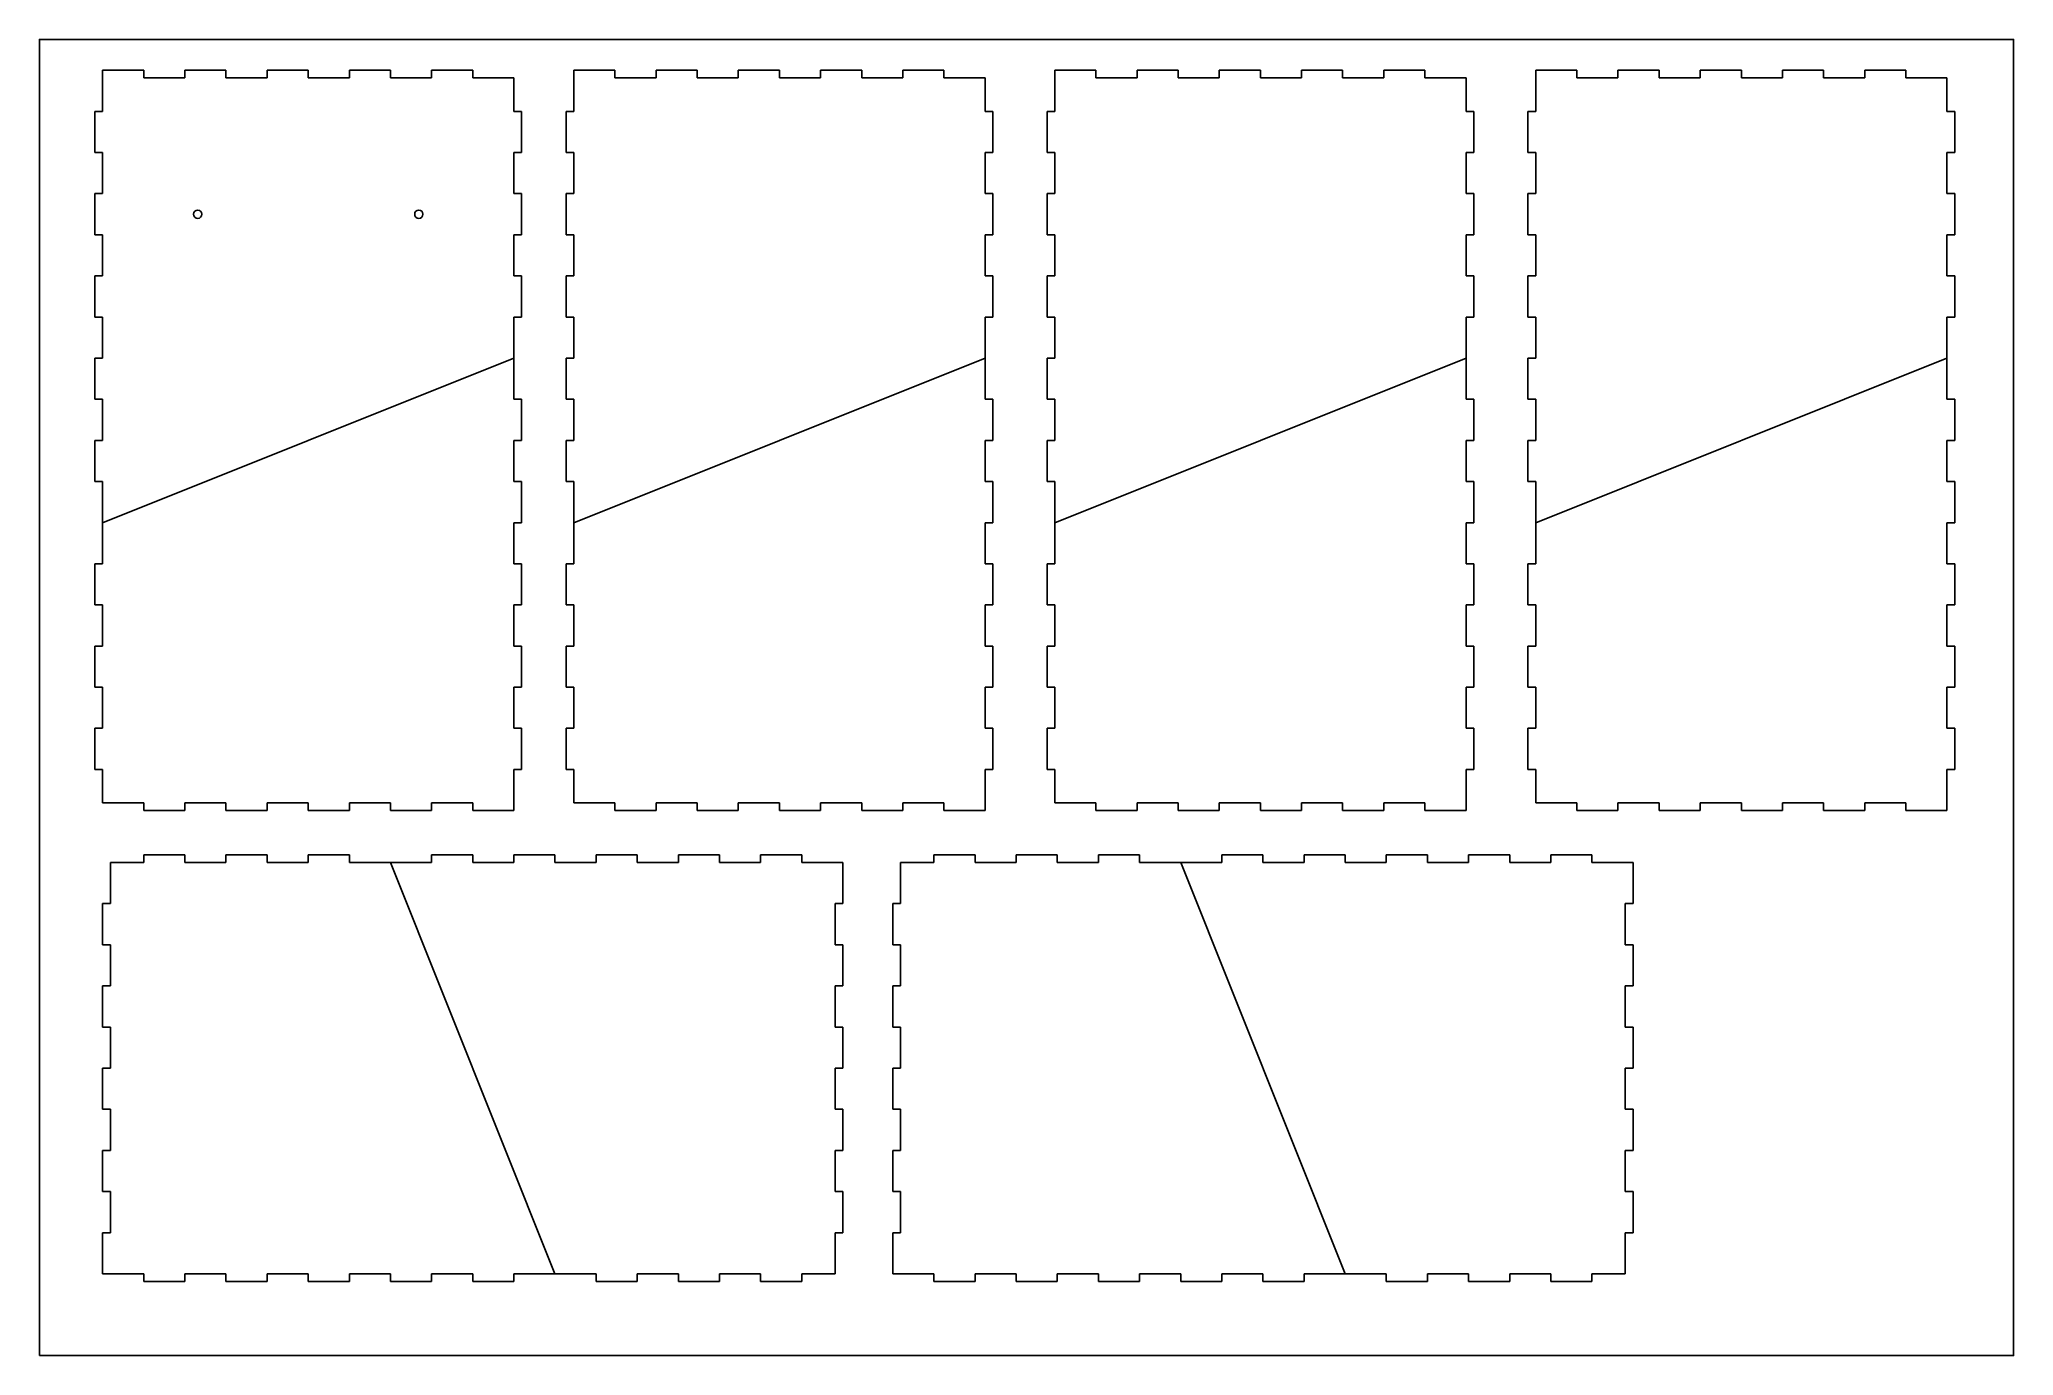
# Model space of a CAD drawing. Header units: inches. Extents: x 0 to 48, y 0 to 32.
import ezdxf

# ---------------------------------------------------------------- set-up
doc = ezdxf.new("R2010")
doc.units = ezdxf.units.IN
doc.header["$MEASUREMENT"] = 0

msp = doc.modelspace()

# ---------------------------------------------------------------- linework, layer by layer
for p, q in [((2.535, 31.251), (1.535, 31.251)), ((1.535, 31.251), (1.535, 30.251)), ((2.535, 31.251), (2.535, 31.064)), ((3.535, 31.064), (3.535, 31.251)), ((4.535, 31.251), (3.535, 31.251)), ((4.535, 31.251), (4.535, 31.064)), ((5.535, 31.064), (5.535, 31.251)), ((6.535, 31.251), (5.535, 31.251)), ((6.535, 31.251), (6.535, 31.064)), ((7.535, 31.064), (7.535, 31.251)), ((8.535, 31.251), (7.535, 31.251)), ((8.535, 31.251), (8.535, 31.064)), ((9.535, 31.064), (9.535, 31.251)), ((10.535, 31.251), (9.535, 31.251)), ((10.535, 31.251), (10.535, 31.064)), ((13.992, 31.251), (12.992, 31.251)), ((12.992, 31.251), (12.992, 30.251)), ((13.992, 31.251), (13.992, 31.064)), ((14.992, 31.064), (14.992, 31.251)), ((15.992, 31.251), (14.992, 31.251)), ((15.992, 31.251), (15.992, 31.064)), ((16.992, 31.064), (16.992, 31.251)), ((17.992, 31.251), (16.992, 31.251)), ((17.992, 31.251), (17.992, 31.064)), ((18.992, 31.064), (18.992, 31.251)), ((19.992, 31.251), (18.992, 31.251)), ((19.992, 31.251), (19.992, 31.064)), ((20.992, 31.064), (20.992, 31.251)), ((21.992, 31.251), (20.992, 31.251)), ((21.992, 31.251), (21.992, 31.064)), ((25.687, 31.251), (24.687, 31.251)), ((24.687, 31.251), (24.687, 30.251)), ((25.687, 31.251), (25.687, 31.064)), ((26.687, 31.064), (26.687, 31.251)), ((27.687, 31.251), (26.687, 31.251)), ((27.687, 31.251), (27.687, 31.064)), ((28.687, 31.064), (28.687, 31.251)), ((29.687, 31.251), (28.687, 31.251)), ((29.687, 31.251), (29.687, 31.064)), ((30.687, 31.064), (30.687, 31.251)), ((31.687, 31.251), (30.687, 31.251)), ((31.687, 31.251), (31.687, 31.064)), ((32.687, 31.064), (32.687, 31.251)), ((33.687, 31.251), (32.687, 31.251)), ((33.687, 31.251), (33.687, 31.064)), ((37.382, 31.251), (36.382, 31.251)), ((36.382, 31.251), (36.382, 30.251)), ((37.382, 31.251), (37.382, 31.064)), ((38.382, 31.064), (38.382, 31.251)), ((39.382, 31.251), (38.382, 31.251)), ((39.382, 31.251), (39.382, 31.064)), ((40.382, 31.064), (40.382, 31.251)), ((41.382, 31.251), (40.382, 31.251)), ((41.382, 31.251), (41.382, 31.064)), ((42.382, 31.064), (42.382, 31.251)), ((43.382, 31.251), (42.382, 31.251)), ((43.382, 31.251), (43.382, 31.064)), ((44.382, 31.064), (44.382, 31.251)), ((45.382, 31.251), (44.382, 31.251)), ((45.382, 31.251), (45.382, 31.064)), ((2.535, 31.064), (3.535, 31.064)), ((4.535, 31.064), (5.535, 31.064)), ((6.535, 31.064), (7.535, 31.064)), ((8.535, 31.064), (9.535, 31.064)), ((10.535, 31.064), (11.535, 31.064)), ((11.535, 31.064), (11.535, 30.251)), ((13.992, 31.064), (14.992, 31.064)), ((15.992, 31.064), (16.992, 31.064)), ((17.992, 31.064), (18.992, 31.064)), ((19.992, 31.064), (20.992, 31.064)), ((21.992, 31.064), (22.992, 31.064)), ((22.992, 31.064), (22.992, 30.251)), ((25.687, 31.064), (26.687, 31.064)), ((27.687, 31.064), (28.687, 31.064)), ((29.687, 31.064), (30.687, 31.064)), ((31.687, 31.064), (32.687, 31.064)), ((33.687, 31.064), (34.687, 31.064)), ((34.687, 31.064), (34.687, 30.251)), ((37.382, 31.064), (38.382, 31.064)), ((39.382, 31.064), (40.382, 31.064)), ((41.382, 31.064), (42.382, 31.064)), ((43.382, 31.064), (44.382, 31.064)), ((45.382, 31.064), (46.382, 31.064)), ((46.382, 31.064), (46.382, 30.251)), ((1.535, 30.251), (1.348, 30.251)), ((1.348, 29.251), (1.348, 30.251)), ((11.535, 30.251), (11.723, 30.251)), ((11.723, 30.251), (11.723, 29.251)), ((12.992, 30.251), (12.804, 30.251)), ((12.804, 29.251), (12.804, 30.251)), ((22.992, 30.251), (23.179, 30.251)), ((23.179, 30.251), (23.179, 29.251)), ((24.687, 30.251), (24.499, 30.251)), ((24.499, 29.251), (24.499, 30.251)), ((34.687, 30.251), (34.874, 30.251)), ((34.874, 30.251), (34.874, 29.251)), ((36.382, 30.251), (36.194, 30.251)), ((36.194, 29.251), (36.194, 30.251)), ((46.382, 30.251), (46.569, 30.251)), ((46.569, 30.251), (46.569, 29.251)), ((1.348, 29.251), (1.535, 29.251)), ((1.535, 29.251), (1.535, 28.251)), ((11.723, 29.251), (11.535, 29.251)), ((11.535, 29.251), (11.535, 28.251)), ((12.804, 29.251), (12.992, 29.251)), ((12.992, 29.251), (12.992, 28.251)), ((23.179, 29.251), (22.992, 29.251)), ((22.992, 29.251), (22.992, 28.251)), ((24.499, 29.251), (24.687, 29.251)), ((24.687, 29.251), (24.687, 28.251)), ((34.874, 29.251), (34.687, 29.251)), ((34.687, 29.251), (34.687, 28.251)), ((36.194, 29.251), (36.382, 29.251)), ((36.382, 29.251), (36.382, 28.251)), ((46.569, 29.251), (46.382, 29.251)), ((46.382, 29.251), (46.382, 28.251)), ((1.535, 28.251), (1.348, 28.251)), ((1.348, 27.251), (1.348, 28.251)), ((11.535, 28.251), (11.723, 28.251)), ((11.723, 28.251), (11.723, 27.251)), ((11.723, 28.251), (11.723, 28.251)), ((12.992, 28.251), (12.804, 28.251)), ((12.804, 27.251), (12.804, 28.251)), ((22.992, 28.251), (23.179, 28.251)), ((23.179, 28.251), (23.179, 27.251)), ((24.687, 28.251), (24.499, 28.251)), ((24.499, 27.251), (24.499, 28.251)), ((34.687, 28.251), (34.874, 28.251)), ((34.874, 28.251), (34.874, 27.251)), ((36.382, 28.251), (36.194, 28.251)), ((36.194, 27.251), (36.194, 28.251)), ((46.382, 28.251), (46.569, 28.251)), ((46.569, 28.251), (46.569, 27.251)), ((1.348, 27.251), (1.535, 27.251)), ((1.535, 27.251), (1.535, 26.251)), ((11.723, 27.251), (11.535, 27.251)), ((11.535, 27.251), (11.535, 26.251)), ((12.804, 27.251), (12.992, 27.251)), ((12.992, 27.251), (12.992, 26.251)), ((23.179, 27.251), (22.992, 27.251)), ((22.992, 27.251), (22.992, 26.251)), ((24.499, 27.251), (24.687, 27.251)), ((24.687, 27.251), (24.687, 26.251)), ((34.874, 27.251), (34.687, 27.251)), ((34.687, 27.251), (34.687, 26.251)), ((36.194, 27.251), (36.382, 27.251)), ((36.382, 27.251), (36.382, 26.251)), ((46.569, 27.251), (46.382, 27.251)), ((46.382, 27.251), (46.382, 26.251)), ((1.535, 26.251), (1.348, 26.251)), ((1.348, 25.251), (1.348, 26.251)), ((11.535, 26.251), (11.723, 26.251)), ((11.723, 26.251), (11.723, 25.251)), ((12.992, 26.251), (12.804, 26.251)), ((12.804, 25.251), (12.804, 26.251)), ((22.992, 26.251), (23.179, 26.251)), ((23.179, 26.251), (23.179, 25.251)), ((24.687, 26.251), (24.499, 26.251)), ((24.499, 25.251), (24.499, 26.251)), ((34.687, 26.251), (34.874, 26.251)), ((34.874, 26.251), (34.874, 25.251)), ((36.382, 26.251), (36.194, 26.251)), ((36.194, 25.251), (36.194, 26.251)), ((46.382, 26.251), (46.569, 26.251)), ((46.569, 26.251), (46.569, 25.251)), ((1.348, 25.251), (1.535, 25.251)), ((1.535, 25.251), (1.535, 24.251)), ((11.723, 25.251), (11.535, 25.251)), ((11.535, 25.251), (11.535, 24.251)), ((12.804, 25.251), (12.992, 25.251)), ((12.992, 25.251), (12.992, 24.251)), ((23.179, 25.251), (22.992, 25.251)), ((22.992, 25.251), (22.992, 24.251)), ((24.499, 25.251), (24.687, 25.251)), ((24.687, 25.251), (24.687, 24.251)), ((34.874, 25.251), (34.687, 25.251)), ((34.687, 25.251), (34.687, 24.251)), ((36.194, 25.251), (36.382, 25.251)), ((36.382, 25.251), (36.382, 24.251)), ((46.569, 25.251), (46.382, 25.251)), ((46.382, 25.251), (46.382, 24.251)), ((1.535, 24.251), (1.348, 24.251)), ((1.348, 23.251), (1.348, 24.251)), ((1.535, 20.251), (11.535, 24.251)), ((11.535, 23.251), (11.535, 24.251)), ((12.992, 24.251), (12.804, 24.251)), ((12.804, 23.251), (12.804, 24.251)), ((12.992, 20.251), (22.992, 24.251)), ((22.992, 23.251), (22.992, 24.251)), ((24.687, 24.251), (24.499, 24.251)), ((24.499, 23.251), (24.499, 24.251)), ((24.687, 20.251), (34.687, 24.251)), ((34.687, 23.251), (34.687, 24.251)), ((36.382, 24.251), (36.194, 24.251)), ((36.194, 23.251), (36.194, 24.251)), ((36.382, 20.251), (46.382, 24.251)), ((46.382, 23.251), (46.382, 24.251)), ((1.348, 23.251), (1.535, 23.251)), ((1.535, 23.251), (1.535, 22.251)), ((11.535, 23.251), (11.723, 23.251)), ((11.723, 23.251), (11.723, 22.251)), ((12.804, 23.251), (12.992, 23.251)), ((12.992, 23.251), (12.992, 22.251)), ((22.992, 23.251), (23.179, 23.251)), ((23.179, 23.251), (23.179, 22.251)), ((24.499, 23.251), (24.687, 23.251)), ((24.687, 23.251), (24.687, 22.251)), ((34.687, 23.251), (34.874, 23.251)), ((34.874, 23.251), (34.874, 22.251)), ((36.194, 23.251), (36.382, 23.251)), ((36.382, 23.251), (36.382, 22.251)), ((46.382, 23.251), (46.569, 23.251)), ((46.569, 23.251), (46.569, 22.251)), ((1.535, 22.251), (1.348, 22.251)), ((1.348, 21.251), (1.348, 22.251)), ((11.535, 21.251), (11.535, 22.251)), ((11.535, 22.251), (11.723, 22.251)), ((12.992, 22.251), (12.804, 22.251)), ((12.804, 21.251), (12.804, 22.251)), ((22.992, 21.251), (22.992, 22.251)), ((22.992, 22.251), (23.179, 22.251)), ((24.687, 22.251), (24.499, 22.251)), ((24.499, 21.251), (24.499, 22.251)), ((34.687, 21.251), (34.687, 22.251)), ((34.687, 22.251), (34.874, 22.251)), ((36.382, 22.251), (36.194, 22.251)), ((36.194, 21.251), (36.194, 22.251)), ((46.382, 21.251), (46.382, 22.251)), ((46.382, 22.251), (46.569, 22.251)), ((1.535, 21.251), (1.348, 21.251)), ((1.535, 21.251), (1.535, 20.251)), ((11.723, 21.251), (11.535, 21.251)), ((11.723, 21.251), (11.723, 20.251)), ((12.992, 21.251), (12.804, 21.251)), ((12.992, 21.251), (12.992, 20.251)), ((23.179, 21.251), (22.992, 21.251)), ((23.179, 21.251), (23.179, 20.251)), ((24.687, 21.251), (24.499, 21.251)), ((24.687, 21.251), (24.687, 20.251)), ((34.874, 21.251), (34.687, 21.251)), ((34.874, 21.251), (34.874, 20.251)), ((36.382, 21.251), (36.194, 21.251)), ((36.382, 21.251), (36.382, 20.251)), ((46.569, 21.251), (46.382, 21.251)), ((46.569, 21.251), (46.569, 20.251)), ((1.535, 19.251), (1.535, 20.251)), ((11.535, 19.251), (11.535, 20.251)), ((11.535, 20.251), (11.723, 20.251)), ((12.992, 19.251), (12.992, 20.251)), ((22.992, 19.251), (22.992, 20.251)), ((22.992, 20.251), (23.179, 20.251)), ((24.687, 19.251), (24.687, 20.251)), ((34.687, 19.251), (34.687, 20.251)), ((34.687, 20.251), (34.874, 20.251)), ((36.382, 19.251), (36.382, 20.251)), ((46.382, 19.251), (46.382, 20.251)), ((46.382, 20.251), (46.569, 20.251)), ((1.348, 19.251), (1.535, 19.251)), ((1.348, 18.251), (1.348, 19.251)), ((11.723, 19.251), (11.535, 19.251)), ((11.723, 19.251), (11.723, 18.251)), ((12.804, 19.251), (12.992, 19.251)), ((12.804, 18.251), (12.804, 19.251)), ((23.179, 19.251), (22.992, 19.251)), ((23.179, 19.251), (23.179, 18.251)), ((24.499, 19.251), (24.687, 19.251)), ((24.499, 18.251), (24.499, 19.251)), ((34.874, 19.251), (34.687, 19.251)), ((34.874, 19.251), (34.874, 18.251)), ((36.194, 19.251), (36.382, 19.251)), ((36.194, 18.251), (36.194, 19.251)), ((46.569, 19.251), (46.382, 19.251)), ((46.569, 19.251), (46.569, 18.251)), ((1.535, 18.251), (1.348, 18.251)), ((1.535, 17.251), (1.535, 18.251)), ((11.535, 17.251), (11.535, 18.251)), ((11.535, 18.251), (11.723, 18.251)), ((12.992, 18.251), (12.804, 18.251)), ((12.992, 17.251), (12.992, 18.251)), ((22.992, 17.251), (22.992, 18.251)), ((22.992, 18.251), (23.179, 18.251)), ((24.687, 18.251), (24.499, 18.251)), ((24.687, 17.251), (24.687, 18.251)), ((34.687, 17.251), (34.687, 18.251)), ((34.687, 18.251), (34.874, 18.251)), ((36.382, 18.251), (36.194, 18.251)), ((36.382, 17.251), (36.382, 18.251)), ((46.382, 17.251), (46.382, 18.251)), ((46.382, 18.251), (46.569, 18.251)), ((1.348, 17.251), (1.535, 17.251)), ((1.348, 16.251), (1.348, 17.251)), ((11.723, 17.251), (11.535, 17.251)), ((11.723, 17.251), (11.723, 16.251)), ((12.804, 17.251), (12.992, 17.251)), ((12.804, 16.251), (12.804, 17.251)), ((23.179, 17.251), (22.992, 17.251)), ((23.179, 17.251), (23.179, 16.251)), ((24.499, 17.251), (24.687, 17.251)), ((24.499, 16.251), (24.499, 17.251)), ((34.874, 17.251), (34.687, 17.251)), ((34.874, 17.251), (34.874, 16.251)), ((36.194, 17.251), (36.382, 17.251)), ((36.194, 16.251), (36.194, 17.251)), ((46.569, 17.251), (46.382, 17.251)), ((46.569, 17.251), (46.569, 16.251)), ((1.535, 16.251), (1.348, 16.251)), ((1.535, 15.251), (1.535, 16.251)), ((11.535, 15.251), (11.535, 16.251)), ((11.535, 16.251), (11.723, 16.251)), ((12.992, 16.251), (12.804, 16.251)), ((12.992, 15.251), (12.992, 16.251)), ((22.992, 15.251), (22.992, 16.251)), ((22.992, 16.251), (23.179, 16.251)), ((24.687, 16.251), (24.499, 16.251)), ((24.687, 15.251), (24.687, 16.251)), ((34.687, 15.251), (34.687, 16.251)), ((34.687, 16.251), (34.874, 16.251)), ((36.382, 16.251), (36.194, 16.251)), ((36.382, 15.251), (36.382, 16.251)), ((46.382, 15.251), (46.382, 16.251)), ((46.382, 16.251), (46.569, 16.251)), ((1.348, 15.251), (1.535, 15.251)), ((1.348, 14.251), (1.348, 15.251)), ((11.723, 15.251), (11.535, 15.251)), ((11.723, 15.251), (11.723, 14.251)), ((12.804, 15.251), (12.992, 15.251)), ((12.804, 14.251), (12.804, 15.251)), ((23.179, 15.251), (22.992, 15.251)), ((23.179, 15.251), (23.179, 14.251)), ((24.499, 15.251), (24.687, 15.251)), ((24.499, 14.251), (24.499, 15.251)), ((34.874, 15.251), (34.687, 15.251)), ((34.874, 15.251), (34.874, 14.251)), ((36.194, 15.251), (36.382, 15.251)), ((36.194, 14.251), (36.194, 15.251)), ((46.569, 15.251), (46.382, 15.251)), ((46.569, 15.251), (46.569, 14.251)), ((1.535, 14.251), (1.348, 14.251)), ((1.535, 13.439), (1.535, 14.251)), ((11.535, 14.251), (11.723, 14.251)), ((11.535, 13.251), (11.535, 14.251)), ((12.992, 14.251), (12.804, 14.251)), ((12.992, 13.439), (12.992, 14.251)), ((22.992, 14.251), (23.179, 14.251)), ((22.992, 13.251), (22.992, 14.251)), ((24.687, 14.251), (24.499, 14.251)), ((24.687, 13.439), (24.687, 14.251)), ((34.687, 14.251), (34.874, 14.251)), ((34.687, 13.251), (34.687, 14.251)), ((36.382, 14.251), (36.194, 14.251)), ((36.382, 13.439), (36.382, 14.251)), ((46.382, 14.251), (46.569, 14.251)), ((46.382, 13.251), (46.382, 14.251)), ((2.535, 13.439), (1.535, 13.439)), ((2.535, 13.251), (2.535, 13.439)), ((2.535, 13.251), (3.535, 13.251)), ((4.535, 13.439), (3.535, 13.439)), ((3.535, 13.439), (3.535, 13.251)), ((4.535, 13.251), (4.535, 13.439)), ((4.535, 13.251), (5.535, 13.251)), ((6.535, 13.439), (5.535, 13.439)), ((5.535, 13.439), (5.535, 13.251)), ((6.535, 13.251), (6.535, 13.439)), ((6.535, 13.251), (7.535, 13.251)), ((8.535, 13.439), (7.535, 13.439)), ((7.535, 13.439), (7.535, 13.251)), ((8.535, 13.251), (8.535, 13.439)), ((8.535, 13.251), (9.535, 13.251)), ((10.535, 13.439), (9.535, 13.439)), ((9.535, 13.439), (9.535, 13.251)), ((10.535, 13.251), (10.535, 13.439)), ((10.535, 13.251), (11.535, 13.251)), ((13.992, 13.439), (12.992, 13.439)), ((13.992, 13.251), (13.992, 13.439)), ((13.992, 13.251), (14.992, 13.251)), ((15.992, 13.439), (14.992, 13.439)), ((14.992, 13.439), (14.992, 13.251)), ((15.992, 13.251), (15.992, 13.439)), ((15.992, 13.251), (16.992, 13.251)), ((17.992, 13.439), (16.992, 13.439)), ((16.992, 13.439), (16.992, 13.251)), ((17.992, 13.251), (17.992, 13.439)), ((17.992, 13.251), (18.992, 13.251)), ((19.992, 13.439), (18.992, 13.439)), ((18.992, 13.439), (18.992, 13.251)), ((19.992, 13.251), (19.992, 13.439)), ((19.992, 13.251), (20.992, 13.251)), ((21.992, 13.439), (20.992, 13.439)), ((20.992, 13.439), (20.992, 13.251)), ((21.992, 13.251), (21.992, 13.439)), ((21.992, 13.251), (22.992, 13.251)), ((25.687, 13.439), (24.687, 13.439)), ((25.687, 13.251), (25.687, 13.439)), ((25.687, 13.251), (26.687, 13.251)), ((27.687, 13.439), (26.687, 13.439)), ((26.687, 13.439), (26.687, 13.251)), ((27.687, 13.251), (27.687, 13.439)), ((27.687, 13.251), (28.687, 13.251)), ((29.687, 13.439), (28.687, 13.439)), ((28.687, 13.439), (28.687, 13.251)), ((29.687, 13.251), (29.687, 13.439)), ((29.687, 13.251), (30.687, 13.251)), ((31.687, 13.439), (30.687, 13.439)), ((30.687, 13.439), (30.687, 13.251)), ((31.687, 13.251), (31.687, 13.439)), ((31.687, 13.251), (32.687, 13.251)), ((33.687, 13.439), (32.687, 13.439)), ((32.687, 13.439), (32.687, 13.251)), ((33.687, 13.251), (33.687, 13.439)), ((33.687, 13.251), (34.687, 13.251)), ((37.382, 13.439), (36.382, 13.439)), ((37.382, 13.251), (37.382, 13.439)), ((37.382, 13.251), (38.382, 13.251)), ((39.382, 13.439), (38.382, 13.439)), ((38.382, 13.439), (38.382, 13.251)), ((39.382, 13.251), (39.382, 13.439)), ((39.382, 13.251), (40.382, 13.251)), ((41.382, 13.439), (40.382, 13.439)), ((40.382, 13.439), (40.382, 13.251)), ((41.382, 13.251), (41.382, 13.439)), ((41.382, 13.251), (42.382, 13.251)), ((43.382, 13.439), (42.382, 13.439)), ((42.382, 13.439), (42.382, 13.251)), ((43.382, 13.251), (43.382, 13.439)), ((43.382, 13.251), (44.382, 13.251)), ((45.382, 13.439), (44.382, 13.439)), ((44.382, 13.439), (44.382, 13.251)), ((45.382, 13.251), (45.382, 13.439)), ((45.382, 13.251), (46.382, 13.251)), ((2.535, 11.987), (2.535, 12.174)), ((2.535, 12.174), (3.535, 12.174)), ((3.535, 12.174), (3.535, 11.987)), ((4.535, 11.987), (4.535, 12.174)), ((4.535, 12.174), (5.535, 12.174)), ((5.535, 12.174), (5.535, 11.987)), ((6.535, 11.987), (6.535, 12.174)), ((6.535, 12.174), (7.535, 12.174)), ((7.535, 12.174), (7.535, 11.987)), ((9.535, 11.987), (9.535, 12.174)), ((9.535, 12.174), (10.535, 12.174)), ((10.535, 11.987), (10.535, 12.174)), ((11.535, 12.174), (11.535, 11.987)), ((11.535, 12.174), (12.535, 12.174)), ((12.535, 11.987), (12.535, 12.174)), ((13.535, 12.174), (13.535, 11.987)), ((13.535, 12.174), (14.535, 12.174)), ((14.535, 11.987), (14.535, 12.174)), ((15.535, 12.174), (15.535, 11.987)), ((15.535, 12.174), (16.535, 12.174)), ((16.535, 11.987), (16.535, 12.174)), ((17.535, 12.174), (17.535, 11.987)), ((17.535, 12.174), (18.535, 12.174)), ((18.535, 11.987), (18.535, 12.174)), ((21.749, 11.987), (21.749, 12.174)), ((21.749, 12.174), (22.749, 12.174)), ((22.749, 12.174), (22.749, 11.987)), ((23.749, 11.987), (23.749, 12.174)), ((23.749, 12.174), (24.749, 12.174)), ((24.749, 12.174), (24.749, 11.987)), ((25.749, 11.987), (25.749, 12.174)), ((25.749, 12.174), (26.749, 12.174)), ((26.749, 12.174), (26.749, 11.987)), ((28.749, 11.987), (28.749, 12.174)), ((28.749, 12.174), (29.749, 12.174)), ((29.749, 11.987), (29.749, 12.174)), ((30.749, 12.174), (30.749, 11.987)), ((30.749, 12.174), (31.749, 12.174)), ((31.749, 11.987), (31.749, 12.174)), ((32.749, 12.174), (32.749, 11.987)), ((32.749, 12.174), (33.749, 12.174)), ((33.749, 11.987), (33.749, 12.174)), ((34.749, 12.174), (34.749, 11.987)), ((34.749, 12.174), (35.749, 12.174)), ((35.749, 11.987), (35.749, 12.174)), ((36.749, 12.174), (36.749, 11.987)), ((36.749, 12.174), (37.749, 12.174)), ((37.749, 11.987), (37.749, 12.174)), ((1.723, 11.987), (2.535, 11.987)), ((1.723, 10.987), (1.723, 11.987)), ((3.535, 11.987), (4.535, 11.987)), ((5.535, 11.987), (6.535, 11.987)), ((7.535, 11.987), (8.535, 11.987)), ((8.535, 11.987), (12.535, 1.987)), ((9.535, 11.987), (8.535, 11.987)), ((11.535, 11.987), (10.535, 11.987)), ((13.535, 11.987), (12.535, 11.987)), ((15.535, 11.987), (14.535, 11.987)), ((17.535, 11.987), (16.535, 11.987)), ((19.535, 11.987), (18.535, 11.987)), ((19.535, 10.987), (19.535, 11.987)), ((20.936, 11.987), (21.749, 11.987)), ((20.936, 10.987), (20.936, 11.987)), ((22.749, 11.987), (23.749, 11.987)), ((24.749, 11.987), (25.749, 11.987)), ((26.749, 11.987), (27.749, 11.987)), ((27.749, 11.987), (31.749, 1.987)), ((28.749, 11.987), (27.749, 11.987)), ((30.749, 11.987), (29.749, 11.987)), ((32.749, 11.987), (31.749, 11.987)), ((34.749, 11.987), (33.749, 11.987)), ((36.749, 11.987), (35.749, 11.987)), ((38.749, 11.987), (37.749, 11.987)), ((38.749, 10.987), (38.749, 11.987)), ((1.535, 10.987), (1.723, 10.987)), ((1.535, 10.987), (1.535, 9.987)), ((19.535, 10.987), (19.348, 10.987)), ((19.348, 10.987), (19.348, 9.987)), ((20.749, 10.987), (20.936, 10.987)), ((20.749, 10.987), (20.749, 9.987)), ((38.749, 10.987), (38.561, 10.987)), ((38.561, 10.987), (38.561, 9.987)), ((1.723, 9.987), (1.535, 9.987)), ((1.723, 8.987), (1.723, 9.987)), ((19.348, 9.987), (19.535, 9.987)), ((19.535, 8.987), (19.535, 9.987)), ((20.936, 9.987), (20.749, 9.987)), ((20.936, 8.987), (20.936, 9.987)), ((38.561, 9.987), (38.749, 9.987)), ((38.749, 8.987), (38.749, 9.987)), ((1.535, 8.987), (1.723, 8.987)), ((1.535, 8.987), (1.535, 7.987)), ((19.535, 8.987), (19.348, 8.987)), ((19.348, 8.987), (19.348, 7.987)), ((20.749, 8.987), (20.936, 8.987)), ((20.749, 8.987), (20.749, 7.987)), ((38.749, 8.987), (38.561, 8.987)), ((38.561, 8.987), (38.561, 7.987)), ((1.723, 7.987), (1.535, 7.987)), ((1.723, 6.987), (1.723, 7.987)), ((19.348, 7.987), (19.535, 7.987)), ((19.535, 6.987), (19.535, 7.987)), ((20.936, 7.987), (20.749, 7.987)), ((20.936, 6.987), (20.936, 7.987)), ((38.561, 7.987), (38.749, 7.987)), ((38.749, 6.987), (38.749, 7.987)), ((1.535, 6.987), (1.723, 6.987)), ((1.535, 6.987), (1.535, 5.987)), ((19.535, 6.987), (19.348, 6.987)), ((19.348, 6.987), (19.348, 5.987)), ((20.749, 6.987), (20.936, 6.987)), ((20.749, 6.987), (20.749, 5.987)), ((38.749, 6.987), (38.561, 6.987)), ((38.561, 6.987), (38.561, 5.987)), ((1.723, 5.987), (1.535, 5.987)), ((1.723, 4.987), (1.723, 5.987)), ((19.348, 5.987), (19.535, 5.987)), ((19.535, 4.987), (19.535, 5.987)), ((20.936, 5.987), (20.749, 5.987)), ((20.936, 4.987), (20.936, 5.987)), ((38.561, 5.987), (38.749, 5.987)), ((38.749, 4.987), (38.749, 5.987)), ((1.535, 4.987), (1.723, 4.987)), ((1.535, 4.987), (1.535, 3.987)), ((19.535, 4.987), (19.348, 4.987)), ((19.348, 4.987), (19.348, 3.987)), ((20.749, 4.987), (20.936, 4.987)), ((20.749, 4.987), (20.749, 3.987)), ((38.749, 4.987), (38.561, 4.987)), ((38.561, 4.987), (38.561, 3.987)), ((1.723, 3.987), (1.535, 3.987)), ((1.723, 2.987), (1.723, 3.987)), ((19.348, 3.987), (19.535, 3.987)), ((19.535, 2.987), (19.535, 3.987)), ((20.936, 3.987), (20.749, 3.987)), ((20.936, 2.987), (20.936, 3.987)), ((38.561, 3.987), (38.749, 3.987)), ((38.749, 2.987), (38.749, 3.987)), ((1.535, 2.987), (1.723, 2.987)), ((1.535, 2.987), (1.535, 1.987)), ((19.535, 2.987), (19.348, 2.987)), ((19.348, 2.987), (19.348, 1.987)), ((20.749, 2.987), (20.936, 2.987)), ((20.749, 2.987), (20.749, 1.987)), ((38.749, 2.987), (38.561, 2.987)), ((38.561, 2.987), (38.561, 1.987)), ((1.535, 1.987), (2.535, 1.987)), ((2.535, 1.987), (2.535, 1.799)), ((3.535, 1.799), (3.535, 1.987)), ((3.535, 1.987), (4.535, 1.987)), ((4.535, 1.987), (4.535, 1.799)), ((5.535, 1.799), (5.535, 1.987)), ((5.535, 1.987), (6.535, 1.987)), ((6.535, 1.987), (6.535, 1.799)), ((7.535, 1.799), (7.535, 1.987)), ((7.535, 1.987), (8.535, 1.987)), ((8.535, 1.987), (8.535, 1.799)), ((9.535, 1.799), (9.535, 1.987)), ((9.535, 1.987), (10.535, 1.987)), ((10.535, 1.987), (10.535, 1.799)), ((11.535, 1.987), (12.535, 1.987)), ((11.535, 1.987), (11.535, 1.799)), ((13.535, 1.987), (12.535, 1.987)), ((13.535, 1.799), (13.535, 1.987)), ((15.535, 1.987), (14.535, 1.987)), ((14.535, 1.987), (14.535, 1.799)), ((15.535, 1.799), (15.535, 1.987)), ((17.535, 1.987), (16.535, 1.987)), ((16.535, 1.987), (16.535, 1.799)), ((17.535, 1.799), (17.535, 1.987)), ((19.348, 1.987), (18.535, 1.987)), ((18.535, 1.987), (18.535, 1.799)), ((20.749, 1.987), (21.749, 1.987)), ((21.749, 1.987), (21.749, 1.799)), ((22.749, 1.799), (22.749, 1.987)), ((22.749, 1.987), (23.749, 1.987)), ((23.749, 1.987), (23.749, 1.799)), ((24.749, 1.799), (24.749, 1.987)), ((24.749, 1.987), (25.749, 1.987)), ((25.749, 1.987), (25.749, 1.799)), ((26.749, 1.799), (26.749, 1.987)), ((26.749, 1.987), (27.749, 1.987)), ((27.749, 1.987), (27.749, 1.799)), ((28.749, 1.799), (28.749, 1.987)), ((28.749, 1.987), (29.749, 1.987)), ((29.749, 1.987), (29.749, 1.799)), ((30.749, 1.987), (31.749, 1.987)), ((30.749, 1.987), (30.749, 1.799)), ((32.749, 1.987), (31.749, 1.987)), ((32.749, 1.799), (32.749, 1.987)), ((34.749, 1.987), (33.749, 1.987)), ((33.749, 1.987), (33.749, 1.799)), ((34.749, 1.799), (34.749, 1.987)), ((36.749, 1.987), (35.749, 1.987)), ((35.749, 1.987), (35.749, 1.799)), ((36.749, 1.799), (36.749, 1.987)), ((38.561, 1.987), (37.749, 1.987)), ((37.749, 1.987), (37.749, 1.799)), ((3.535, 1.799), (2.535, 1.799)), ((5.535, 1.799), (4.535, 1.799)), ((7.535, 1.799), (6.535, 1.799)), ((9.535, 1.799), (8.535, 1.799)), ((11.535, 1.799), (10.535, 1.799)), ((14.535, 1.799), (13.535, 1.799)), ((16.535, 1.799), (15.535, 1.799)), ((18.535, 1.799), (17.535, 1.799)), ((22.749, 1.799), (21.749, 1.799)), ((24.749, 1.799), (23.749, 1.799)), ((26.749, 1.799), (25.749, 1.799)), ((28.749, 1.799), (27.749, 1.799)), ((30.749, 1.799), (29.749, 1.799)), ((33.749, 1.799), (32.749, 1.799)), ((35.749, 1.799), (34.749, 1.799)), ((37.749, 1.799), (36.749, 1.799))]:
    msp.add_line(p, q)
msp.add_lwpolyline([(0, 0), (48, 0), (48, 32), (0, 32)], close=True)
for centre in [(3.848, 27.751), (9.223, 27.751)]:
    msp.add_circle(centre, 0.1)

doc.saveas('drawing.dxf')
